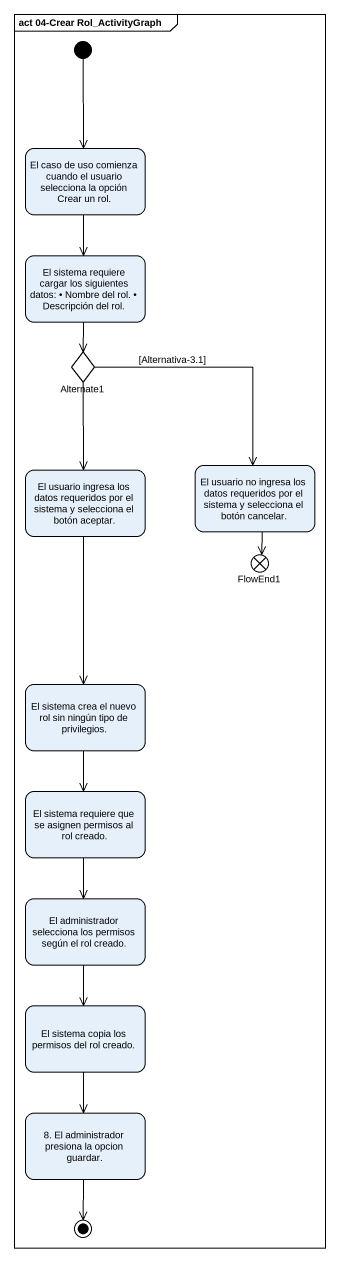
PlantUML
@startuml
mainframe act 04-Crear Rol_ActivityGraph
hide empty description
state "El caso de uso comienza cuando el usuario selecciona la opción Crear un rol." as El_caso_de_uso_comienza
state "El sistema requiere cargar los siguientes datos: • Nombre del rol. • Descripción del rol." as El_sistema_requiere_cargar
state Alternate1 <<choice>>
state "El usuario ingresa los datos requeridos por el sistema y selecciona el botón aceptar." as El_usuario_ingresa_los
state "El usuario no ingresa los datos requeridos por el sistema y selecciona el botón cancelar." as El_usuario_no_ingresa_los
state FlowEnd1 <<end>>
state "El sistema crea el nuevo rol sin ningún tipo de privilegios." as El_sistema_crea_el_nuevo
state "El sistema requiere que se asignen permisos al rol creado." as El_sistema_requiere_que_se
state "El administrador selecciona los permisos según el rol creado." as El_administrador_selecciona
state "El sistema copia los permisos del rol creado." as El_sistema_copia_los
state "8. El administrador presiona la opcion guardar." as s8_El_administrador_presiona
[*] --> El_caso_de_uso_comienza
El_caso_de_uso_comienza --> El_sistema_requiere_cargar
El_sistema_requiere_cargar --> Alternate1
Alternate1 --> El_usuario_ingresa_los
Alternate1 --> El_usuario_no_ingresa_los : [Alternativa-3.1]
El_usuario_ingresa_los --> El_sistema_crea_el_nuevo
El_usuario_no_ingresa_los --> FlowEnd1
El_sistema_crea_el_nuevo --> El_sistema_requiere_que_se
El_sistema_requiere_que_se --> El_administrador_selecciona
El_administrador_selecciona --> El_sistema_copia_los
El_sistema_copia_los --> s8_El_administrador_presiona
s8_El_administrador_presiona --> [*]
@enduml
